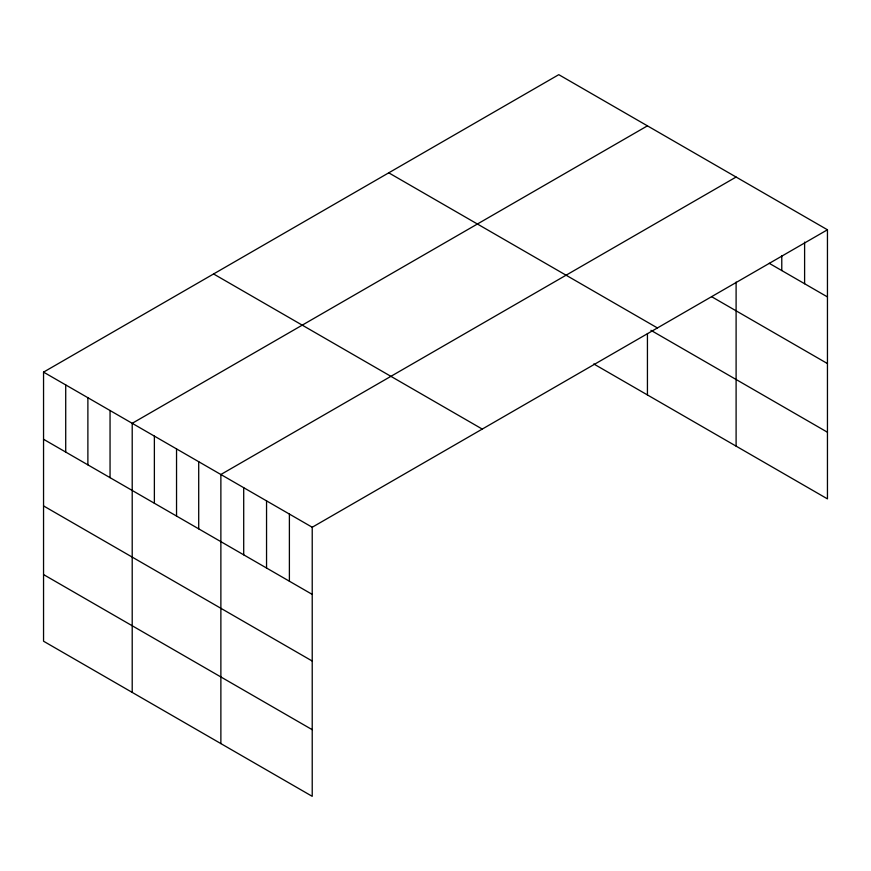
<?xml version="1.0" encoding="UTF-8"?>
<svg xmlns="http://www.w3.org/2000/svg" width="871" height="871" viewBox="0 0 871 871"><rect width="100%" height="100%" fill="white"/><g stroke="black" fill="none" stroke-linecap="round" stroke-linejoin="round"><path stroke-width="1.31" d="M827.45 229.781L312.221 527.249L312.221 796.334L43.55 641.219L43.55 372.124L558.779 74.666L827.45 229.781L827.45 498.876L593.772 363.958M647.436 125.849L132.207 423.317L132.207 692.412M736.104 177.042L220.875 474.499L220.875 743.594M769.213 263.303L827.45 296.924M711.607 296.684L827.45 363.566M388.749 172.828L657.42 327.942M650.942 330.327L827.45 432.234M213.58 273.962L482.251 429.076M43.55 372.124L312.221 527.249M43.55 439.267L312.221 594.392M43.55 505.92L312.221 661.035M43.55 574.577L312.221 729.691M804.608 242.105L804.608 283.739M781.777 255.78L781.777 270.554M736.104 282.084L736.104 446.137M647.436 333.528L647.436 394.944M289.39 514.064L289.39 581.207M266.548 500.869L266.548 568.023M243.706 487.684L243.706 554.838M198.708 461.706L198.708 528.849M176.541 448.913L176.541 516.057M154.374 436.11L154.374 503.253M110.051 410.513L110.051 477.667M87.884 397.72L87.884 464.864M65.717 384.928L65.717 452.071"/></g></svg>
